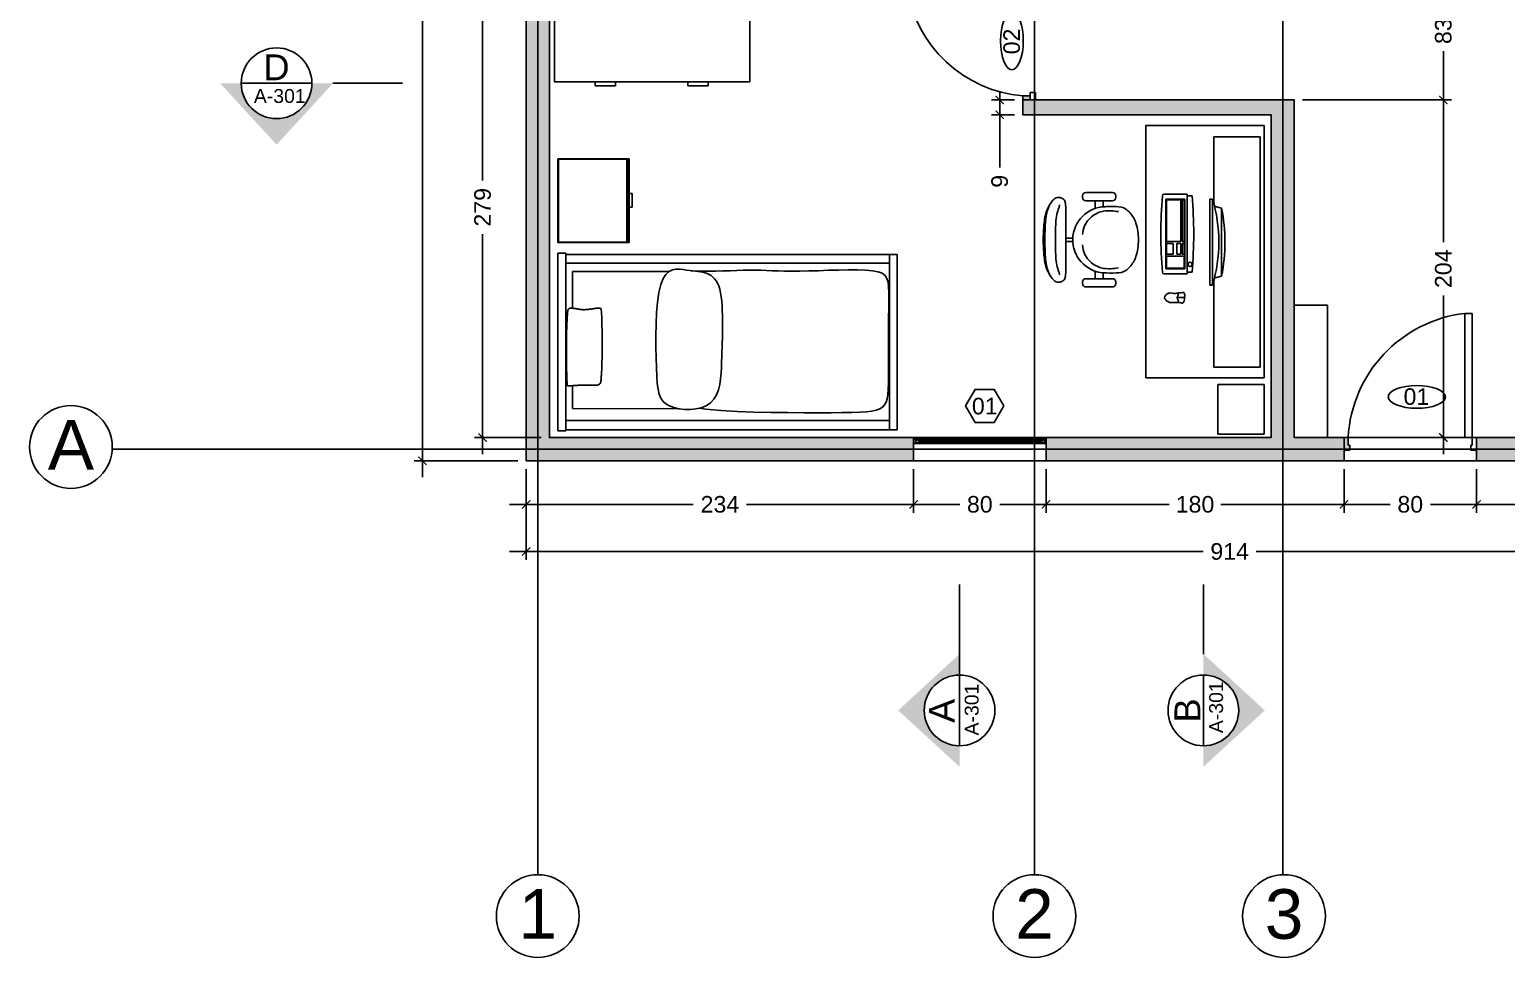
# Model space of a CAD drawing. Header units: millimetres. Extents: x 5639 to 14492, y 750 to 6820.
# Drawn here: x 6557 to 7449, y 5290 to 5850 of the extents above; entities that cross this region are included whole.
import ezdxf
from ezdxf.enums import TextEntityAlignment as Align

# ---------------------------------------------------------------- set-up
doc = ezdxf.new("R2010")
doc.units = ezdxf.units.MM
doc.layers.get('DEFPOINTS').update_dxf_attribs({"color": 210})
for name, color, linetype in [('A-ANNO-SYMB', 3, 'Continuous'), ('A-ANNO-TEXT', 3, 'Continuous'), ('A-DOOR-FULL', 4, 'Continuous'), ('A-FURN', 8, 'Continuous'), ('A-GLAZ-FULL', 4, 'Continuous'), ('A-WALL-FULL', 7, 'Continuous'), ('CAMPITURA', 255, 'Continuous'), ('G-ANNO-DIM', 251, 'Continuous'), ('G-HEDGE', 76, 'Continuous')]:
    doc.layers.add(name, color=color, linetype=linetype)
doc.styles.add('ARIAL', font='arial.ttf')
doc.styles.get("Standard").update_dxf_attribs({"font": 'arial.ttf'})
doc.dimstyles.new('1_1', dxfattribs={"dimtxt": 10, "dimasz": 5, "dimexe": 5, "dimexo": 5, "dimgap": 5, "dimtad": 0, "dimdec": 0, "dimtxsty": 'Standard', "dimblk": 'ARCHTICK', "dimcen": 2.5, "dimdle": 10, "dimadec": 0, "dimazin": 0, "dimtfac": 1, "dimtdec": 0, "dimtmove": 0, "dimatfit": 3, "dimldrblk": 'ARCHTICK', "dimfxl": 1, "dimarcsym": 0})

# ---------------------------------------------------------------- blocks, each defined once
blk = doc.blocks.new('_ArchTick')
at = {"color": 0, "linetype": 'ByBlock', "const_width": 0.15}
blk.add_lwpolyline([(-0.5, -0.5), (0.5, 0.5)], dxfattribs=at)
blk = doc.blocks.new('*D109')
at = {"layer": 'DEFPOINTS', "color": 0, "transparency": 16777216}
for p in [(6856.69, 6485.54), (6794.07, 5589.96), (6856.69, 5589.96)]:
    blk.add_point(p, dxfattribs=at)
at = {"layer": 'G-ANNO-DIM', "color": 0, "lineweight": -2, "transparency": 16777216}
for p, q in [((6794.07, 6495.54), (6794.07, 6053.8)), ((6851.69, 6485.54), (6789.07, 6485.54)), ((6794.07, 5579.96), (6794.07, 6021.7)), ((6851.69, 5589.96), (6789.07, 5589.96))]:
    blk.add_line(p, q, dxfattribs=at)
at = {"layer": 'G-ANNO-DIM', "color": 0, "lineweight": -2, "transparency": 16777216, "xscale": 5, "yscale": 5, "zscale": 5}
for p, rotation in [((6794.07, 6485.54), 90), ((6794.07, 5589.96), 270)]:
    blk.add_blockref('_ArchTick', p, dxfattribs=dict(at, rotation=rotation))
at = {"layer": 'G-ANNO-DIM', "color": 0, "transparency": 16777216, "insert": (6794.07, 6037.75), "char_height": 10, "attachment_point": 5, "rotation": 90}
blk.add_mtext('896', dxfattribs=at)
blk = doc.blocks.new('*D81')
at = {"layer": 'DEFPOINTS', "color": 0, "transparency": 16777216}
for p in [(7320.65, 5807.88), (7410.69, 5807.88), (7320.65, 5603.96)]:
    blk.add_point(p, dxfattribs=at)
at = {"layer": 'G-ANNO-DIM', "color": 0, "lineweight": -2, "transparency": 16777216}
for p, q in [((7410.69, 5817.88), (7410.69, 5722.03)), ((7325.65, 5807.88), (7415.69, 5807.88)), ((7410.69, 5593.96), (7410.69, 5689.81)), ((7325.65, 5603.96), (7415.69, 5603.96))]:
    blk.add_line(p, q, dxfattribs=at)
at = {"layer": 'G-ANNO-DIM', "color": 0, "lineweight": -2, "transparency": 16777216, "xscale": 5, "yscale": 5, "zscale": 5}
for p, rotation in [((7410.69, 5807.88), 90), ((7410.69, 5603.96), 270)]:
    blk.add_blockref('_ArchTick', p, dxfattribs=dict(at, rotation=rotation))
at = {"layer": 'G-ANNO-DIM', "color": 0, "transparency": 16777216, "insert": (7410.69, 5705.92), "char_height": 10, "attachment_point": 5, "rotation": 90}
blk.add_mtext('204', dxfattribs=at)
blk = doc.blocks.new('*D83')
at = {"layer": 'DEFPOINTS', "color": 0, "transparency": 16777216}
for p in [(6830.36, 5882.88), (6870.69, 5882.88), (6870.69, 5603.96)]:
    blk.add_point(p, dxfattribs=at)
at = {"layer": 'G-ANNO-DIM', "color": 0, "lineweight": -2, "transparency": 16777216}
for p, q in [((6830.36, 5892.88), (6830.36, 5759.19)), ((6865.69, 5882.88), (6825.36, 5882.88)), ((6830.36, 5593.96), (6830.36, 5726.91)), ((6865.69, 5603.96), (6825.36, 5603.96))]:
    blk.add_line(p, q, dxfattribs=at)
at = {"layer": 'G-ANNO-DIM', "color": 0, "lineweight": -2, "transparency": 16777216, "xscale": 5, "yscale": 5, "zscale": 5}
for p, rotation in [((6830.36, 5882.88), 90), ((6830.36, 5603.96), 270)]:
    blk.add_blockref('_ArchTick', p, dxfattribs=dict(at, rotation=rotation))
at = {"layer": 'G-ANNO-DIM', "color": 0, "transparency": 16777216, "insert": (6830.36, 5743.05), "char_height": 10, "attachment_point": 5, "rotation": 90}
blk.add_mtext('279', dxfattribs=at)
blk = doc.blocks.new('*D160')
at = {"layer": 'DEFPOINTS', "color": 0, "transparency": 16777216}
for p in [(6856.69, 5589.96), (7090.69, 5589.96), (7090.69, 5563.59)]:
    blk.add_point(p, dxfattribs=at)
at = {"layer": 'G-ANNO-DIM', "color": 0, "lineweight": -2, "transparency": 16777216}
for p, q in [((6856.69, 5584.96), (6856.69, 5558.59)), ((7090.69, 5584.96), (7090.69, 5558.59)), ((6846.69, 5563.59), (6957.57, 5563.59)), ((7100.69, 5563.59), (6989.8, 5563.59))]:
    blk.add_line(p, q, dxfattribs=at)
at = {"layer": 'G-ANNO-DIM', "color": 0, "lineweight": -2, "transparency": 16777216, "xscale": 5, "yscale": 5, "zscale": 5, "rotation": 180}
blk.add_blockref('_ArchTick', (6856.69, 5563.59), dxfattribs=at)
at = {"layer": 'G-ANNO-DIM', "color": 0, "lineweight": -2, "transparency": 16777216, "xscale": 5, "yscale": 5, "zscale": 5}
blk.add_blockref('_ArchTick', (7090.69, 5563.59), dxfattribs=at)
at = {"layer": 'G-ANNO-DIM', "color": 0, "transparency": 16777216, "insert": (6973.69, 5563.59), "char_height": 10, "attachment_point": 5}
blk.add_mtext('234', dxfattribs=at)
blk = doc.blocks.new('*D161')
at = {"layer": 'DEFPOINTS', "color": 0, "transparency": 16777216}
for p in [(7090.69, 5589.96), (7170.69, 5589.96), (7170.69, 5563.59)]:
    blk.add_point(p, dxfattribs=at)
at = {"layer": 'G-ANNO-DIM', "color": 0, "lineweight": -2, "transparency": 16777216}
for p, q in [((7090.69, 5584.96), (7090.69, 5558.59)), ((7170.69, 5584.96), (7170.69, 5558.59)), ((7080.69, 5563.59), (7118.53, 5563.59)), ((7180.69, 5563.59), (7142.84, 5563.59))]:
    blk.add_line(p, q, dxfattribs=at)
at = {"layer": 'G-ANNO-DIM', "color": 0, "lineweight": -2, "transparency": 16777216, "xscale": 5, "yscale": 5, "zscale": 5, "rotation": 180}
blk.add_blockref('_ArchTick', (7090.69, 5563.59), dxfattribs=at)
at = {"layer": 'G-ANNO-DIM', "color": 0, "lineweight": -2, "transparency": 16777216, "xscale": 5, "yscale": 5, "zscale": 5}
blk.add_blockref('_ArchTick', (7170.69, 5563.59), dxfattribs=at)
at = {"layer": 'G-ANNO-DIM', "color": 0, "transparency": 16777216, "insert": (7130.69, 5563.59), "char_height": 10, "attachment_point": 5}
blk.add_mtext('80', dxfattribs=at)
blk = doc.blocks.new('*D162')
at = {"layer": 'DEFPOINTS', "color": 0, "transparency": 16777216}
for p in [(7430.69, 5589.96), (7594.69, 5589.96), (7430.69, 5563.59)]:
    blk.add_point(p, dxfattribs=at)
at = {"layer": 'G-ANNO-DIM', "color": 0, "lineweight": -2, "transparency": 16777216}
for p, q in [((7430.69, 5584.96), (7430.69, 5558.59)), ((7594.69, 5584.96), (7594.69, 5558.59)), ((7420.69, 5563.59), (7497.13, 5563.59)), ((7604.69, 5563.59), (7528.24, 5563.59))]:
    blk.add_line(p, q, dxfattribs=at)
at = {"layer": 'G-ANNO-DIM', "color": 0, "lineweight": -2, "transparency": 16777216, "xscale": 5, "yscale": 5, "zscale": 5, "rotation": 180}
blk.add_blockref('_ArchTick', (7430.69, 5563.59), dxfattribs=at)
at = {"layer": 'G-ANNO-DIM', "color": 0, "lineweight": -2, "transparency": 16777216, "xscale": 5, "yscale": 5, "zscale": 5}
blk.add_blockref('_ArchTick', (7594.69, 5563.59), dxfattribs=at)
at = {"layer": 'G-ANNO-DIM', "color": 0, "transparency": 16777216, "insert": (7512.69, 5563.59), "char_height": 10, "attachment_point": 5}
blk.add_mtext('164', dxfattribs=at)
blk = doc.blocks.new('*D95')
at = {"layer": 'DEFPOINTS', "color": 0, "transparency": 16777216}
for p in [(7350.69, 5589.96), (7430.69, 5589.96), (7350.69, 5563.59)]:
    blk.add_point(p, dxfattribs=at)
at = {"layer": 'G-ANNO-DIM', "color": 0, "lineweight": -2, "transparency": 16777216}
for p, q in [((7350.69, 5584.96), (7350.69, 5558.59)), ((7430.69, 5584.96), (7430.69, 5558.59)), ((7340.69, 5563.59), (7378.53, 5563.59)), ((7440.69, 5563.59), (7402.84, 5563.59))]:
    blk.add_line(p, q, dxfattribs=at)
at = {"layer": 'G-ANNO-DIM', "color": 0, "lineweight": -2, "transparency": 16777216, "xscale": 5, "yscale": 5, "zscale": 5, "rotation": 180}
blk.add_blockref('_ArchTick', (7350.69, 5563.59), dxfattribs=at)
at = {"layer": 'G-ANNO-DIM', "color": 0, "lineweight": -2, "transparency": 16777216, "xscale": 5, "yscale": 5, "zscale": 5}
blk.add_blockref('_ArchTick', (7430.69, 5563.59), dxfattribs=at)
at = {"layer": 'G-ANNO-DIM', "color": 0, "transparency": 16777216, "insert": (7390.69, 5563.59), "char_height": 10, "attachment_point": 5}
blk.add_mtext('80', dxfattribs=at)
blk = doc.blocks.new('*D96')
at = {"layer": 'DEFPOINTS', "color": 0, "transparency": 16777216}
for p in [(6856.69, 5589.96), (7770.69, 5589.96), (7770.69, 5535.13)]:
    blk.add_point(p, dxfattribs=at)
at = {"layer": 'G-ANNO-DIM', "color": 0, "lineweight": -2, "transparency": 16777216}
for p, q in [((6856.69, 5584.96), (6856.69, 5530.13)), ((7770.69, 5584.96), (7770.69, 5530.13)), ((6846.69, 5535.13), (7265.57, 5535.13)), ((7780.69, 5535.13), (7297.63, 5535.13))]:
    blk.add_line(p, q, dxfattribs=at)
at = {"layer": 'G-ANNO-DIM', "color": 0, "lineweight": -2, "transparency": 16777216, "xscale": 5, "yscale": 5, "zscale": 5, "rotation": 180}
blk.add_blockref('_ArchTick', (6856.69, 5535.13), dxfattribs=at)
at = {"layer": 'G-ANNO-DIM', "color": 0, "lineweight": -2, "transparency": 16777216, "xscale": 5, "yscale": 5, "zscale": 5}
blk.add_blockref('_ArchTick', (7770.69, 5535.13), dxfattribs=at)
at = {"layer": 'G-ANNO-DIM', "color": 0, "transparency": 16777216, "insert": (7281.6, 5535.13), "char_height": 10, "attachment_point": 5}
blk.add_mtext('914', dxfattribs=at)
blk = doc.blocks.new('*D98')
at = {"layer": 'DEFPOINTS', "color": 0, "transparency": 16777216}
for p in [(7170.69, 5589.96), (7350.69, 5589.96), (7350.69, 5563.59)]:
    blk.add_point(p, dxfattribs=at)
at = {"layer": 'G-ANNO-DIM', "color": 0, "lineweight": -2, "transparency": 16777216}
for p, q in [((7170.69, 5584.96), (7170.69, 5558.59)), ((7350.69, 5584.96), (7350.69, 5558.59)), ((7160.69, 5563.59), (7245.13, 5563.59)), ((7360.69, 5563.59), (7276.25, 5563.59))]:
    blk.add_line(p, q, dxfattribs=at)
at = {"layer": 'G-ANNO-DIM', "color": 0, "lineweight": -2, "transparency": 16777216, "xscale": 5, "yscale": 5, "zscale": 5, "rotation": 180}
blk.add_blockref('_ArchTick', (7170.69, 5563.59), dxfattribs=at)
at = {"layer": 'G-ANNO-DIM', "color": 0, "lineweight": -2, "transparency": 16777216, "xscale": 5, "yscale": 5, "zscale": 5}
blk.add_blockref('_ArchTick', (7350.69, 5563.59), dxfattribs=at)
at = {"layer": 'G-ANNO-DIM', "color": 0, "transparency": 16777216, "insert": (7260.69, 5563.59), "char_height": 10, "attachment_point": 5}
blk.add_mtext('180', dxfattribs=at)
blk = doc.blocks.new('*D99')
at = {"layer": 'DEFPOINTS', "color": 0, "transparency": 16777216}
for p in [(7156.69, 5807.88), (7142.69, 5798.96), (7156.69, 5798.96)]:
    blk.add_point(p, dxfattribs=at)
at = {"layer": 'G-ANNO-DIM', "color": 0, "lineweight": -2, "transparency": 16777216}
for p, q in [((7151.69, 5807.88), (7137.69, 5807.88)), ((7142.69, 5807.88), (7142.69, 5812.88)), ((7142.69, 5807.88), (7142.69, 5798.96)), ((7151.69, 5798.96), (7137.69, 5798.96)), ((7142.69, 5798.96), (7142.69, 5767.04))]:
    blk.add_line(p, q, dxfattribs=at)
at = {"layer": 'G-ANNO-DIM', "color": 0, "lineweight": -2, "transparency": 16777216, "xscale": 5, "yscale": 5, "zscale": 5}
for p, rotation in [((7142.69, 5807.88), 270), ((7142.69, 5798.96), 90)]:
    blk.add_blockref('_ArchTick', p, dxfattribs=dict(at, rotation=rotation))
at = {"layer": 'G-ANNO-DIM', "color": 0, "transparency": 16777216, "insert": (7142.69, 5758.75), "char_height": 10, "attachment_point": 5, "rotation": 90}
blk.add_mtext('9', dxfattribs=at)
blk = doc.blocks.new('comodino')
at = {"layer": 'A-FURN'}
for p, q in [((0, 0), (0, 503.9)), ((430.1, 503.9), (0, 503.9)), ((3.5, 1.7), (3.5, 502.2)), ((3.5, 502.2), (416.9, 502.2)), ((416.9, 502.2), (416.9, 1.7)), ((420.2, 3.3), (420.2, 502.2)), ((420.2, 502.2), (430.1, 502.2)), ((430.1, 503.9), (430.1, 0)), ((430.1, 502.2), (430.1, 3.3)), ((430.1, 213.1), (430.1, 295.7)), ((430.1, 295.7), (448.4, 295.7)), ((448.4, 295.7), (448.4, 213.1)), ((448.4, 213.1), (430.1, 213.1)), ((430.1, 0), (0, 0)), ((416.9, 1.7), (3.5, 1.7)), ((430.1, 3.3), (420.2, 3.3))]:
    blk.add_line(p, q, dxfattribs=at)
blk = doc.blocks.new('letto singolo')
at = {"layer": 'A-FURN'}
for p, q in [((0, 0), (0, 1072.2)), ((0, 1072.2), (47, 1072.2)), ((47, 1072.2), (47, 0)), ((47, 1011.7), (47, 1064)), ((47, 1064), (2003.1, 1064)), ((2003.1, 1011.7), (47, 1011.7)), ((2003.1, 1064), (2003.1, 1011.7)), ((2003.1, 5.6), (2003.1, 1064)), ((2003.1, 1064), (2050.2, 1064)), ((2050.2, 1064), (2050.2, 5.6)), ((672.1, 962.6), (88.9, 962.6)), ((88.9, 740.5), (88.9, 962.6)), ((635.3, 919.2), (621.1, 882.8)), ((652.2, 945.2), (635.3, 919.2)), ((671.3, 962.2), (652.2, 945.2)), ((691.8, 972.1), (671.3, 962.2)), ((713.3, 976.2), (691.8, 972.1)), ((735.1, 976.3), (713.3, 976.2)), ((756.7, 974), (735.1, 976.3)), ((777.4, 970.8), (756.7, 974)), ((796.7, 968.1), (777.4, 970.8)), ((814.8, 965.9), (796.7, 968.1)), ((856, 964.7), (805.7, 967)), ((831.6, 964), (814.8, 965.9)), ((847.3, 962.1), (831.6, 964)), ((862.1, 959.9), (847.3, 962.1)), ((904.6, 964), (856, 964.7)), ((876, 957.3), (862.1, 959.9)), ((889.2, 954), (876, 957.3)), ((901.8, 949.7), (889.2, 954)), ((913.9, 944.3), (901.8, 949.7)), ((951.5, 964.4), (904.6, 964)), ((925.5, 937.4), (913.9, 944.3)), ((936.3, 928.9), (925.5, 937.4)), ((946.5, 918.6), (936.3, 928.9)), ((955.8, 906.4), (946.5, 918.6)), ((996.6, 965.6), (951.5, 964.4)), ((964.2, 891.9), (955.8, 906.4)), ((1039.7, 967.3), (996.6, 965.6)), ((1080.9, 969), (1039.7, 967.3)), ((1120, 970.5), (1080.9, 969)), ((1157, 971.2), (1120, 970.5)), ((1191.9, 971.1), (1157, 971.2)), ((1225.7, 970.2), (1191.9, 971.1)), ((1259.3, 968.8), (1225.7, 970.2)), ((1293.8, 967.3), (1259.3, 968.8)), ((1330.3, 965.7), (1293.8, 967.3)), ((1369.7, 964.5), (1330.3, 965.7)), ((1413.2, 963.9), (1369.7, 964.5)), ((1461.7, 964.1), (1413.2, 963.9)), ((1515.8, 965.4), (1461.7, 964.1)), ((1574.1, 967.3), (1515.8, 965.4)), ((1634.6, 969.4), (1574.1, 967.3)), ((1695.2, 971.3), (1634.6, 969.4)), ((1754.2, 972.5), (1695.2, 971.3)), ((1809.4, 972.5), (1754.2, 972.5)), ((1859, 970.9), (1809.4, 972.5)), ((1901, 967.3), (1859, 970.9)), ((1934, 961.2), (1901, 967.3)), ((1958.6, 951.8), (1934, 961.2)), ((1976.1, 938.6), (1958.6, 951.8)), ((1987.6, 920.9), (1976.1, 938.6)), ((1994.4, 898), (1987.6, 920.9)), ((1997.6, 869.2), (1994.4, 898)), ((610.1, 835), (602, 777.7)), ((621.1, 882.8), (610.1, 835)), ((971.5, 875), (964.2, 891.9)), ((977.7, 855.6), (971.5, 875)), ((982.8, 833.5), (977.7, 855.6)), ((986.7, 809.1), (982.8, 833.5)), ((989.7, 782.8), (986.7, 809.1)), ((1998.6, 833.8), (1997.6, 869.2)), ((1998.4, 791.3), (1998.6, 833.8)), ((58, 711.9), (58.6, 718)), ((58.6, 718), (59.4, 723.5)), ((59.4, 723.5), (60.5, 728.3)), ((60.5, 728.3), (61.9, 732.3)), ((61.9, 732.3), (63.8, 735.5)), ((63.8, 735.5), (66, 737.8)), ((66, 737.8), (68.5, 739.5)), ((68.5, 739.5), (71.3, 740.6)), ((71.3, 740.6), (74.4, 741.2)), ((74.4, 741.2), (77.6, 741.3)), ((77.6, 741.3), (81.1, 741.3)), ((81.1, 741.3), (84.7, 741)), ((84.7, 741), (88.3, 740.6)), ((88.3, 740.6), (92.1, 740.2)), ((92.1, 740.2), (95.9, 739.6)), ((95.9, 739.6), (99.7, 739.1)), ((99.7, 739.1), (103.5, 738.5)), ((103.5, 738.5), (107.3, 737.9)), ((107.3, 737.9), (111, 737.2)), ((111, 737.2), (114.6, 736.6)), ((114.6, 736.6), (118.2, 735.9)), ((118.2, 735.9), (121.7, 735.3)), ((121.7, 735.3), (125.2, 734.7)), ((125.2, 734.7), (128.6, 734.1)), ((128.6, 734.1), (132.2, 733.5)), ((132.2, 733.5), (135.8, 733.1)), ((135.8, 733.1), (139.6, 732.6)), ((139.6, 732.6), (143.5, 732.3)), ((143.5, 732.3), (147.7, 732)), ((147.7, 732), (152, 731.8)), ((152, 731.8), (156.6, 731.7)), ((156.6, 731.7), (161.4, 731.8)), ((161.4, 731.8), (166.5, 731.9)), ((166.5, 731.9), (171.8, 732.2)), ((171.8, 732.2), (177.3, 732.6)), ((177.3, 732.6), (183, 733.2)), ((183, 733.2), (189, 733.9)), ((189, 733.9), (195.2, 734.7)), ((195.2, 734.7), (201.4, 735.7)), ((201.4, 735.7), (207.6, 736.7)), ((207.6, 736.7), (213.8, 737.6)), ((213.8, 737.6), (219.7, 738.6)), ((219.7, 738.6), (225.4, 739.4)), ((225.4, 739.4), (230.8, 740.1)), ((230.8, 740.1), (235.7, 740.7)), ((235.7, 740.7), (240.2, 741.1)), ((240.2, 741.1), (244.3, 741.3)), ((244.3, 741.3), (247.9, 741.3)), ((247.9, 741.3), (251.1, 741.1)), ((251.1, 741.1), (253.8, 740.7)), ((253.8, 740.7), (256.1, 740.1)), ((256.1, 740.1), (258, 739.3)), ((258, 739.3), (259.4, 738.2)), ((259.4, 738.2), (260.5, 736.8)), ((260.5, 736.8), (261.2, 735.1)), ((261.2, 735.1), (261.7, 733.2)), ((261.7, 733.2), (262, 730.9)), ((262, 730.9), (262.2, 728.3)), ((262.2, 728.3), (262.4, 725.3)), ((262.4, 725.3), (262.6, 721.9)), ((262.6, 721.9), (262.9, 718)), ((262.9, 718), (263.2, 713.6)), ((602, 777.7), (596.5, 713.5)), ((991.8, 755.2), (989.7, 782.8)), ((993.3, 726.7), (991.8, 755.2)), ((994.1, 697.8), (993.3, 726.7)), ((1997.9, 685.3), (1998.1, 741.3)), ((1998.1, 741.3), (1998.4, 791.3)), ((53.5, 623.9), (53.9, 633.9)), ((53.9, 633.9), (54.4, 643.2)), ((54.4, 643.2), (54.9, 652)), ((54.9, 652), (55.4, 660.4)), ((55.4, 660.4), (55.9, 668.4)), ((55.9, 668.4), (56.3, 676.1)), ((56.3, 676.1), (56.7, 683.7)), ((56.7, 683.7), (57, 691.1)), ((57, 691.1), (57.3, 698.4)), ((57.3, 698.4), (57.6, 705.4)), ((57.6, 705.4), (58, 711.9)), ((263.2, 713.6), (263.7, 708.3)), ((263.7, 708.3), (264.1, 702)), ((264.1, 702), (264.6, 694.4)), ((264.6, 694.4), (265, 685.3)), ((265, 685.3), (265.5, 674.5)), ((265.5, 674.5), (265.8, 661.8)), ((265.8, 661.8), (266.1, 647.1)), ((266.1, 647.1), (266.3, 630.6)), ((266.3, 630.6), (266.5, 612.8)), ((593.2, 645.1), (591.8, 575)), ((596.5, 713.5), (593.2, 645.1)), ((994.5, 669), (994.1, 697.8)), ((994.4, 613.3), (994.5, 640.7)), ((994.5, 640.7), (994.5, 669)), ((1997.6, 563.2), (1997.8, 625.3)), ((1997.8, 625.3), (1997.9, 685.3)), ((52.2, 547.5), (52.3, 562.4)), ((52.2, 531.6), (52.2, 547.5)), ((52.3, 562.4), (52.4, 576.4)), ((52.4, 576.4), (52.6, 589.6)), ((52.6, 589.6), (52.8, 601.8)), ((52.8, 601.8), (53.1, 613.3)), ((53.1, 613.3), (53.5, 623.9)), ((266.5, 612.8), (266.6, 594)), ((266.6, 594), (266.6, 574.6)), ((266.6, 574.6), (266.7, 554.9)), ((266.7, 554.9), (266.7, 535.4)), ((266.7, 535.4), (266.7, 516.4)), ((591.8, 575), (591.8, 505.9)), ((992.8, 533.2), (993.5, 560)), ((993.5, 560), (994, 586.5)), ((994, 586.5), (994.4, 613.3)), ((1997.5, 500.9), (1997.6, 563.2)), ((52.2, 514.8), (52.2, 531.6)), ((52.2, 497.1), (52.2, 514.8)), ((52.2, 478.3), (52.2, 497.1)), ((52.2, 458.9), (52.2, 478.3)), ((52.2, 439.3), (52.2, 458.9)), ((266.6, 449.2), (266.5, 434.7)), ((266.7, 481), (266.6, 464.6)), ((266.6, 464.6), (266.6, 449.2)), ((266.7, 516.4), (266.7, 498.2)), ((266.7, 498.2), (266.7, 481)), ((591.8, 505.9), (592.9, 440.4)), ((989.1, 416.7), (990.1, 448.1)), ((990.1, 448.1), (991.1, 477.7)), ((991.1, 477.7), (992, 506)), ((992, 506), (992.8, 533.2)), ((1997.3, 440.4), (1997.5, 500.9)), ((52.3, 419.7), (52.2, 439.3)), ((52.4, 400.5), (52.3, 419.7)), ((52.6, 382.2), (52.4, 400.5)), ((52.8, 365), (52.6, 382.2)), ((53.1, 349.4), (52.8, 365)), ((264.1, 359.2), (263.6, 351.3)), ((264.6, 367.6), (264.1, 359.2)), ((265, 376.7), (264.6, 367.6)), ((265.5, 386.4), (265, 376.7)), ((265.8, 397.1), (265.5, 386.4)), ((266.1, 408.7), (265.8, 397.1)), ((266.3, 421.2), (266.1, 408.7)), ((266.5, 434.7), (266.3, 421.2)), ((592.9, 440.4), (594.7, 381)), ((594.7, 381), (597, 329.9)), ((986.1, 348.9), (988, 383.4)), ((988, 383.4), (989.1, 416.7)), ((1996.9, 332.2), (1997.2, 383.5)), ((1997.2, 383.5), (1997.3, 440.4)), ((53.5, 335.5), (53.1, 349.4)), ((53.9, 323.4), (53.5, 335.5)), ((54.4, 313), (53.9, 323.4)), ((54.9, 304.1), (54.4, 313)), ((55.4, 296.6), (54.9, 304.1)), ((55.9, 290.4), (55.4, 296.6)), ((56.3, 285.3), (55.9, 290.4)), ((56.7, 281.2), (56.3, 285.3)), ((57, 278), (56.7, 281.2)), ((57.3, 275.6), (57, 278)), ((57.6, 273.9), (57.3, 275.6)), ((58, 272.8), (57.6, 273.9)), ((58.6, 272.1), (58, 272.8)), ((59.4, 271.7), (58.6, 272.1)), ((60.5, 271.6), (59.4, 271.7)), ((61.9, 271.6), (60.5, 271.6)), ((63.8, 271.6), (61.9, 271.6)), ((66, 271.6), (63.8, 271.6)), ((68.6, 271.6), (66, 271.6)), ((71.7, 271.7), (68.6, 271.6)), ((75.1, 271.8), (71.7, 271.7)), ((78.8, 272), (75.1, 271.8)), ((83, 272.2), (78.8, 272)), ((87.5, 272.5), (83, 272.2)), ((92.4, 272.8), (87.5, 272.5)), ((88.9, 135.7), (88.9, 272.6)), ((97.7, 273.3), (92.4, 272.8)), ((103.3, 273.7), (97.7, 273.3)), ((109.2, 274.2), (103.3, 273.7)), ((115.5, 274.7), (109.2, 274.2)), ((122.2, 275.2), (115.5, 274.7)), ((129.2, 275.6), (122.2, 275.2)), ((136.5, 275.9), (129.2, 275.6)), ((144.2, 276.2), (136.5, 275.9)), ((152.1, 276.4), (144.2, 276.2)), ((160.3, 276.6), (152.1, 276.4)), ((168.6, 276.6), (160.3, 276.6)), ((176.9, 276.6), (168.6, 276.6)), ((185.3, 276.4), (176.9, 276.6)), ((193.5, 276.2), (185.3, 276.4)), ((201.7, 275.9), (193.5, 276.2)), ((209.6, 275.6), (201.7, 275.9)), ((217.2, 275.3), (209.6, 275.6)), ((224.4, 275.2), (217.2, 275.3)), ((231.2, 275.4), (224.4, 275.2)), ((237.4, 276.1), (231.2, 275.4)), ((243, 277.3), (237.4, 276.1)), ((247.8, 279.3), (243, 277.3)), ((251.9, 282.1), (247.8, 279.3)), ((255, 285.8), (251.9, 282.1)), ((257.4, 290.4), (255, 285.8)), ((259.2, 295.7), (257.4, 290.4)), ((260.4, 301.7), (259.2, 295.7)), ((261.2, 308.1), (260.4, 301.7)), ((261.7, 314.9), (261.2, 308.1)), ((262, 322), (261.7, 314.9)), ((262.3, 329.2), (262, 322)), ((262.7, 336.4), (262.3, 329.2)), ((263.1, 343.7), (262.7, 336.4)), ((263.6, 351.3), (263.1, 343.7)), ((597, 329.9), (600.3, 286.7)), ((600.3, 286.7), (605.1, 250.7)), ((969.3, 247.4), (977.5, 280)), ((977.5, 280), (982.8, 314.1)), ((982.8, 314.1), (986.1, 348.9)), ((1995.4, 250.6), (1996.5, 288)), ((1996.5, 288), (1996.9, 332.2)), ((605.1, 250.7), (612.2, 221.1)), ((612.2, 221.1), (622, 197)), ((622, 197), (635.2, 177.7)), ((921.5, 168.7), (942, 190.8)), ((942, 190.8), (957.8, 217.4)), ((957.8, 217.4), (969.3, 247.4)), ((1982.7, 173), (1989, 193.8)), ((1989, 193.8), (1993.1, 219.4)), ((1993.1, 219.4), (1995.4, 250.6)), ((88.9, 135.7), (733.6, 133)), ((635.2, 177.7), (652.4, 162.3)), ((652.4, 162.3), (674.2, 150)), ((674.2, 150), (700.9, 140.3)), ((700.9, 140.3), (731.5, 133.2)), ((731.5, 133.2), (764.7, 129.3)), ((764.7, 129.3), (799, 128.7)), ((799, 128.7), (833.2, 132)), ((833.2, 132), (865.9, 139.5)), ((852.5, 136.5), (894.6, 130.9)), ((865.9, 139.5), (895.8, 151.6)), ((894.6, 130.9), (984.7, 123)), ((895.8, 151.6), (921.5, 168.7)), ((984.7, 123), (1082.3, 117.4)), ((1082.3, 117.4), (1184.4, 113.6)), ((1184.4, 113.6), (1287.8, 111.3)), ((1287.8, 111.3), (1389.3, 110.1)), ((1389.3, 110.1), (1485.7, 109.7)), ((1485.7, 109.7), (1573.8, 109.6)), ((1573.8, 109.6), (1651.1, 109.7)), ((1651.1, 109.7), (1717.9, 110)), ((1717.9, 110), (1774.9, 110.9)), ((1774.9, 110.9), (1823, 112.6)), ((1823, 112.6), (1863.1, 115.4)), ((1863.1, 115.4), (1896.1, 119.6)), ((1896.1, 119.6), (1922.8, 125.5)), ((1922.8, 125.5), (1944.1, 133.4)), ((1944.1, 133.4), (1960.7, 143.5)), ((1960.7, 143.5), (1973.4, 156.5)), ((1973.4, 156.5), (1982.7, 173)), ((47, 0), (0, 0)), ((47, 5.6), (47, 62.6)), ((47, 62.6), (2003.1, 62.6)), ((2003.1, 5.6), (47, 5.6)), ((2003.1, 62.6), (2003.1, 5.6)), ((2050.2, 5.6), (2003.1, 5.6))]:
    blk.add_line(p, q, dxfattribs=at)
blk = doc.blocks.new('scrivania')
at = {"layer": 'A-FURN'}
for p, q in [((0, 0), (0, 1524.4)), ((715.7, 1524.4), (0, 1524.4)), ((715.7, 0), (715.7, 1524.4)), ((691, 1455.3), (411.4, 1455.3)), ((411.4, 1057.3), (411.4, 1455.3)), ((691, 64.4), (691, 1455.3)), ((250.3, 1110.4), (110.5, 1110.4)), ((120.5, 1080.4), (236.3, 1080.4)), ((120.5, 658.4), (120.5, 1080.4)), ((124.4, 1074.7), (211.5, 1074.7)), ((124.4, 823.1), (124.4, 1074.7)), ((211.5, 1074.7), (211.5, 823.1)), ((218.8, 1074.7), (231.5, 1074.7)), ((218.8, 823.1), (218.8, 1074.7)), ((231.5, 1074.7), (231.5, 823.1)), ((236.3, 1080.4), (236.3, 658.4)), ((250.3, 628.4), (250.3, 1110.4)), ((280.3, 1100.4), (250.3, 1100.4)), ((402.9, 1080.6), (386.8, 1080.6)), ((386.8, 1080.6), (386.8, 560.4)), ((402.9, 560.4), (402.9, 1080.6)), ((418.2, 1035.8), (457.3, 1025.4)), ((457.3, 1025.4), (457.3, 615.6)), ((211.5, 823.1), (124.4, 823.1)), ((164.4, 812.3), (124.4, 812.3)), ((124.4, 812.3), (124.4, 747.3)), ((164.4, 747.3), (164.4, 812.3)), ((211.5, 812.3), (188, 812.3)), ((188, 812.3), (188, 747.3)), ((211.5, 747.3), (211.5, 812.3)), ((231.5, 823.1), (218.8, 823.1)), ((218.8, 812.3), (231.5, 812.3)), ((218.8, 747.3), (218.8, 812.3)), ((231.5, 812.3), (231.5, 747.3)), ((124.4, 747.3), (164.4, 747.3)), ((124.4, 734.8), (231.5, 734.8)), ((124.4, 662.9), (124.4, 734.8)), ((188, 747.3), (211.5, 747.3)), ((231.5, 747.3), (218.8, 747.3)), ((231.5, 734.8), (231.5, 662.9)), ((110.5, 628.4), (250.3, 628.4)), ((236.3, 658.4), (120.5, 658.4)), ((231.5, 662.9), (124.4, 662.9)), ((280.3, 638.4), (250.3, 638.4)), ((386.8, 560.4), (402.9, 560.4)), ((411.4, 64.4), (411.4, 583.7)), ((418.2, 605.2), (457.3, 615.6)), ((234.4, 485.3), (189.6, 485.3)), ((0, 0), (715.7, 0)), ((691, 64.4), (411.4, 64.4))]:
    blk.add_line(p, q, dxfattribs=at)
blk.add_circle((267, 686.2), 12.2, dxfattribs=at)
for centre, radius, start, end in [((2817.8, 869.4), 2727.1, 175.14083, 184.85917), ((110.5, 1100.4), 10, 90, 180), ((-2724.5, 869.4), 3013.6, 355.60385, 4.39615), ((-476.5, 820.5), 917.1, 343.526, 16.474), ((-571.6, 820.5), 1049.2, 348.7382, 11.2618), ((110.5, 638.4), 10, 180, 270)]:
    blk.add_arc(centre, radius, start, end, dxfattribs=at)
at = {"layer": 'A-FURN', "start_tangent": (0.019345, -0.999813), "end_tangent": (0.019345, -0.999813)}
blk.add_spline([(234.4, 483.3), (231.2, 465.1), (227.7, 457.6), (224.6, 452.9), (208, 455.1), (189.8, 455), (165.5, 455), (151, 455.4), (136.8, 458.7), (119.9, 471.3), (113.2, 484.7), (119.9, 499.7), (136.7, 511), (152.4, 513.1), (168.8, 510.4), (192.5, 512.6), (220.5, 515.9), (230.3, 515.8), (234.1, 506.5), (234.4, 483.3)], degree=3, dxfattribs=at)
at = {"layer": 'A-FURN'}
blk.add_open_spline([(195.2, 455.6), (195.2, 459.3), (195.3, 464), (194.6, 470.3), (192.9, 474.7), (191.3, 479.8), (188.6, 486.1), (192, 491.8), (194.3, 497.9), (195.1, 504.8), (195.3, 510.1), (195.4, 513)], degree=3, knots=[0.00138497, 0.00138497, 0.00138497, 0.00138497, 0.01248111, 0.01559474, 0.02029642, 0.02655099, 0.03192591, 0.03964304, 0.04456754, 0.05180677, 0.06040187, 0.06040187, 0.06040187, 0.06040187], dxfattribs=at)
blk = doc.blocks.new('*D200')
at = {"layer": 'DEFPOINTS', "color": 0, "transparency": 16777216}
for p in [(7382.26, 5890.96), (7410.69, 5890.96), (7320.65, 5807.88)]:
    blk.add_point(p, dxfattribs=at)
at = {"layer": 'G-ANNO-DIM', "color": 0, "lineweight": -2, "transparency": 16777216}
for p, q in [((7410.69, 5900.96), (7410.69, 5861.59)), ((7387.26, 5890.96), (7415.69, 5890.96)), ((7410.69, 5797.88), (7410.69, 5837.25)), ((7325.65, 5807.88), (7415.69, 5807.88))]:
    blk.add_line(p, q, dxfattribs=at)
at = {"layer": 'G-ANNO-DIM', "color": 0, "lineweight": -2, "transparency": 16777216, "xscale": 5, "yscale": 5, "zscale": 5}
for p, rotation in [((7410.69, 5890.96), 90), ((7410.69, 5807.88), 270)]:
    blk.add_blockref('_ArchTick', p, dxfattribs=dict(at, rotation=rotation))
at = {"layer": 'G-ANNO-DIM', "color": 0, "transparency": 16777216, "insert": (7410.69, 5849.42), "char_height": 10, "attachment_point": 5, "rotation": 90}
blk.add_mtext('83', dxfattribs=at)

msp = doc.modelspace()

# ---------------------------------------------------------------- hatches: boundary and pattern name
at = {"layer": 'A-ANNO-SYMB'}
h = msp.add_hatch(color=256, dxfattribs=at)
h.dxf.hatch_style = 1
h.paths.add_polyline_path([(6739.96, 5817.91), (6727.24, 5817.91, -1), (6684.56, 5817.91), (6671.84, 5817.91), (6705.9, 5780.84)])
h = msp.add_hatch(color=256, dxfattribs=at)
h.dxf.hatch_style = 1
h.paths.add_polyline_path([(7118.47, 5405.12), (7118.47, 5417.84, -1), (7118.47, 5460.52), (7118.47, 5473.24), (7081.39, 5439.18)])
h = msp.add_hatch(color=256, dxfattribs=at)
h.dxf.hatch_style = 1
h.paths.add_polyline_path([(7265.76, 5473.24), (7265.76, 5460.52, -1), (7265.76, 5417.84), (7265.76, 5405.12), (7302.83, 5439.18)])
at = {"layer": 'CAMPITURA'}
h = msp.add_hatch(color=9, dxfattribs=at)
h.dxf.hatch_style = 1
h.paths.add_polyline_path([(6870.69, 6329.77), (6936.69, 6329.77), (6936.69, 6343.77), (6856.69, 6343.77), (6856.69, 5589.96), (7090.69, 5589.96), (7090.69, 5603.96), (6870.69, 5603.96), (6870.69, 5882.88), (7164.39, 5882.88), (7164.39, 5889.96), (6870.69, 5889.96)])
h.paths.add_polyline_path([(7256.69, 6194.96), (7169.8, 6194.96), (7169.8, 6343.77), (7068.69, 6343.77), (7068.69, 6336.77), (7068.69, 6336.77), (7068.69, 6334.15), (7068.69, 6329.77), (7156.69, 6329.77), (7156.69, 5964.96), (7236.69, 5964.96), (7236.69, 5969.96), (7170.69, 5969.96), (7170.69, 6180.96), (7256.69, 6180.96)])
h.paths.add_polyline_path([(7558.78, 6194.96), (7376.69, 6194.96), (7376.69, 6180.96), (7558.78, 6180.96)])
h.paths.add_polyline_path([(7770.69, 6194.96), (7690.78, 6194.96), (7690.78, 6189.27), (7690.78, 6189.27), (7690.78, 6186.65), (7690.78, 6186.65), (7690.78, 6180.96), (7756.72, 6180.96), (7756.72, 5603.96), (7674.69, 5603.96), (7674.69, 5589.96), (7770.69, 5589.96)])
h.paths.add_polyline_path([(7171.1, 5603.96), (7306.65, 5603.96), (7306.65, 5798.96), (7156.69, 5798.96), (7156.69, 5807.88), (7156.69, 5810.38), (7161.19, 5810.38), (7161.19, 5807.88), (7320.65, 5807.88), (7320.65, 5683.96), (7320.95, 5683.73), (7320.65, 5603.96), (7350.69, 5603.96), (7353.19, 5603.96), (7353.19, 5599.46), (7354.19, 5599.46), (7354.19, 5596.26), (7350.69, 5596.26), (7350.69, 5589.96), (7170.69, 5589.96), (7170.69, 5600.59), (7170.69, 5600.59), (7170.69, 5600.98), (7170.69, 5600.98), (7170.69, 5602.54), (7170.69, 5602.38), (7170.69, 5602.23), (7170.69, 5601.9), (7170.69, 5603.96)])
h.paths.add_polyline_path([(7594.69, 5603.96), (7430.69, 5603.96), (7430.69, 5589.96), (7594.69, 5589.96)])

# ---------------------------------------------------------------- linework, layer by layer
at = {"layer": 'A-ANNO-SYMB', "ltscale": 0.04}
for p, q in [((6863.69, 5339.96), (6863.69, 6735.54)), ((7163.69, 5339.96), (7163.69, 6735.54)), ((7313.65, 5339.96), (7313.65, 6735.54))]:
    msp.add_line(p, q, dxfattribs=at)
at = {"layer": 'A-ANNO-SYMB'}
for p, q in [((6727.24, 5817.95), (6684.56, 5817.95)), ((6739.96, 5817.91), (6781.96, 5817.91)), ((7118.47, 5515.24), (7118.47, 5473.24)), ((7265.76, 5515.24), (7265.76, 5473.24)), ((7118.47, 5460.52), (7118.47, 5473.24)), ((7118.47, 5417.84), (7118.47, 5460.52)), ((7265.73, 5460.52), (7265.73, 5417.84))]:
    msp.add_line(p, q, dxfattribs=at)
at = {"layer": 'A-ANNO-SYMB', "ltscale": 0.04}
for points in [[(6606.69, 5596.96), (7313.65, 5596.96)], [(8020.69, 5596.96), (7313.65, 5596.96)]]:
    msp.add_lwpolyline(points, dxfattribs=at)
at = {"layer": 'A-ANNO-SYMB'}
for centre, radius in [((6705.9, 5817.95), 21.34), ((6581.69, 5598.27), 25), ((7118.47, 5439.18), 21.34), ((7265.73, 5439.18), 21.34), ((6863.69, 5314.96), 25), ((7163.69, 5314.96), 25), ((7314.46, 5314.96), 25)]:
    msp.add_circle(centre, radius, dxfattribs=at)
at = {"layer": 'A-DOOR-FULL', "ltscale": 0.1}
for p, q in [((7156.69, 5810.38), (7156.69, 5807.88)), ((7161.19, 5810.38), (7156.69, 5810.38)), ((7161.19, 5810.38), (7161.19, 5812.38)), ((7161.19, 5812.38), (7164.39, 5812.38)), ((7161.19, 5807.88), (7161.19, 5810.38))]:
    msp.add_line(p, q, dxfattribs=at)
at = {"layer": 'A-DOOR-FULL'}
for p, q in [((7164.39, 5812.38), (7164.39, 5807.88)), ((7353.19, 5603.96), (7353.19, 5599.46)), ((7430.69, 5603.96), (7428.19, 5603.96)), ((7428.19, 5603.96), (7428.19, 5599.46)), ((7354.19, 5596.26), (7350.69, 5596.26)), ((7353.19, 5599.46), (7354.19, 5599.46)), ((7354.19, 5599.46), (7354.19, 5596.26)), ((7428.19, 5599.46), (7427.19, 5599.46)), ((7427.19, 5599.46), (7427.19, 5596.26)), ((7427.19, 5596.26), (7430.69, 5596.26))]:
    msp.add_line(p, q, dxfattribs=at)
at = {"layer": 'A-DOOR-FULL', "ltscale": 15}
msp.add_lwpolyline([(7428.19, 5678.96), (7428.19, 5603.96), (7423.69, 5603.96), (7423.69, 5678.96)], close=True, dxfattribs=at)
at = {"layer": 'A-DOOR-FULL'}
msp.add_lwpolyline([(7350.69, 5603.96), (7353.19, 5603.96)], dxfattribs=at)
at = {"layer": 'A-DOOR-FULL', "ltscale": 15}
for centre, radius, start, end in [((7162.98, 5887.27), 77.14, 188.48689, 265.31734), ((7432.91, 5599.65), 79.84, 96.63627, 176.90667)]:
    msp.add_arc(centre, radius, start, end, dxfattribs=at)
at = {"layer": 'A-FURN'}
for p, q in [((6898.27, 5816.38), (6898.27, 5818.88)), ((6910.61, 5818.88), (6910.61, 5816.38)), ((6954.33, 5816.38), (6954.33, 5818.88)), ((6966.67, 5818.88), (6966.67, 5816.38)), ((6910.61, 5816.38), (6898.27, 5816.38)), ((6966.67, 5816.38), (6954.33, 5816.38)), ((7192.8, 5749.9), (7192.8, 5748.9)), ((7210.8, 5751.9), (7194.8, 5751.9)), ((7210.8, 5746.9), (7194.8, 5746.9)), ((7200.3, 5746.9), (7200.3, 5742.32)), ((7205.3, 5746.9), (7205.3, 5743.35)), ((7212.8, 5749.9), (7212.8, 5748.9)), ((7182.58, 5703.41), (7182.58, 5743.41)), ((7186.84, 5724.41), (7182.58, 5724.41)), ((7186.84, 5722.41), (7182.58, 5722.41)), ((7200.3, 5699.92), (7200.3, 5704.5)), ((7205.3, 5699.92), (7205.3, 5703.47)), ((7192.8, 5696.92), (7192.8, 5697.92)), ((7194.8, 5699.92), (7210.8, 5699.92)), ((7194.8, 5694.92), (7210.8, 5694.92)), ((7212.8, 5696.92), (7212.8, 5697.92)), ((7340.65, 5683.96), (7320.65, 5683.96)), ((7340.77, 5603.96), (7340.65, 5683.96)), ((7302.54, 5635.96), (7274.54, 5635.96)), ((7274.54, 5635.96), (7274.54, 5605.96)), ((7302.54, 5635.96), (7302.54, 5605.96)), ((7274.54, 5605.96), (7302.54, 5605.96)), ((7353.19, 5603.96), (7423.69, 5603.96))]:
    msp.add_line(p, q, dxfattribs=at)
at = {"layer": 'A-FURN', "ltscale": 0.8}
for p, q in [((7090.69, 5603.96), (7170.69, 5603.96)), ((7090.69, 5589.96), (7170.69, 5589.96)), ((7430.69, 5589.96), (7350.69, 5589.96))]:
    msp.add_line(p, q, dxfattribs=at)
at = {"layer": 'A-FURN'}
msp.add_lwpolyline([(6873.69, 5879.88), (6991.69, 5879.88), (6991.69, 5818.88), (6873.69, 5818.88)], close=True, dxfattribs=at)
for centre, radius, start, end in [((7194.8, 5749.9), 2, 90, 180), ((7194.8, 5748.9), 2, 180, 270), ((7210.8, 5749.9), 2, 0, 90), ((7210.8, 5748.9), 2, 270, 0), ((7206.81, 5723.41), 20, 91.39865, 265.66184), ((7194.8, 5697.92), 2, 90, 180), ((7194.8, 5696.92), 2, 180, 270), ((7210.8, 5697.92), 2, 0, 90), ((7210.8, 5696.92), 2, 270, 0)]:
    msp.add_arc(centre, radius, start, end, dxfattribs=at)
for points in [[(7173.09, 5745.05), (7174.81, 5747.25), (7177.57, 5748.99), (7179.67, 5748.81), (7181.82, 5747.31), (7182.41, 5745.29), (7182.58, 5743.41)], [(7173.09, 5745.05), (7171, 5740.59), (7169.34, 5731.23), (7168.96, 5723.41)], [(7173.09, 5745.05), (7172.09, 5742.76), (7170.91, 5738.75), (7170.29, 5733.67), (7170.01, 5723.41)], [(7179.02, 5744.57), (7178.39, 5742.76), (7177.22, 5738.75), (7176.59, 5733.67), (7176.32, 5723.41)], [(7214.43, 5740.43), (7209.85, 5740.88), (7203.83, 5740.32), (7200.12, 5738.68), (7193.95, 5731.88), (7192.64, 5726.51)], [(7226.57, 5723.41), (7225.01, 5733.55), (7221.28, 5739.8), (7218.94, 5741.98), (7213.13, 5743.45), (7205.3, 5743.35)], [(7173.09, 5701.76), (7171, 5706.22), (7169.34, 5715.59), (7168.96, 5723.41)], [(7173.09, 5701.76), (7172.09, 5704.06), (7170.91, 5708.06), (7170.29, 5713.14), (7170.01, 5723.41)], [(7179.02, 5702.25), (7178.39, 5704.06), (7177.22, 5708.06), (7176.59, 5713.14), (7176.32, 5723.41)], [(7214.43, 5706.39), (7209.85, 5705.94), (7203.83, 5706.49), (7200.12, 5708.14), (7193.95, 5714.94), (7192.64, 5720.31)], [(7226.57, 5723.41), (7225.01, 5713.26), (7221.28, 5707.01), (7218.94, 5704.84), (7213.13, 5703.36), (7205.3, 5703.47)], [(7173.09, 5701.76), (7174.81, 5699.57), (7177.57, 5697.83), (7179.67, 5698.01), (7181.82, 5699.51), (7182.41, 5701.53), (7182.58, 5703.41)]]:
    msp.add_spline(points, degree=3, dxfattribs=at)
at = {"layer": 'A-GLAZ-FULL'}
for p, q in [((7170.69, 5602.96), (7090.69, 5602.96)), ((7169.02, 5602.71), (7169.02, 5602.96)), ((7170.44, 5600.59), (7170.44, 5602.71)), ((7170.69, 5600.34), (7170.69, 5602.96)), ((7170.69, 5600.34), (7090.69, 5600.34)), ((7091.91, 5600.98), (7091.91, 5602.32)), ((7091.91, 5602.32), (7094.83, 5602.32)), ((7091.91, 5600.98), (7094.83, 5600.98)), ((7168.1, 5601.9), (7093.83, 5601.9)), ((7093.83, 5601.9), (7093.83, 5601.4)), ((7168.1, 5601.4), (7093.83, 5601.4)), ((7094.83, 5601.9), (7094.83, 5602.32)), ((7094.83, 5600.98), (7094.83, 5601.4)), ((7170.02, 5602.32), (7167.1, 5602.32)), ((7167.1, 5601.9), (7167.1, 5602.32)), ((7167.1, 5600.98), (7167.1, 5601.4)), ((7170.02, 5600.98), (7167.1, 5600.98)), ((7168.1, 5601.4), (7168.1, 5601.9)), ((7169.02, 5600.34), (7169.02, 5600.59)), ((7169.02, 5600.59), (7170.44, 5600.59)), ((7170.02, 5600.98), (7170.02, 5602.32))]:
    msp.add_line(p, q, dxfattribs=at)
at = {"layer": 'A-WALL-FULL'}
msp.add_line((7090.69, 5603.96), (7090.69, 5589.96), dxfattribs=at)
for points in [[(6936.69, 6329.77), (6936.69, 6343.77), (6856.69, 6343.77), (6856.69, 5589.96), (7090.69, 5589.96), (7090.69, 5603.96), (6870.69, 5603.96), (6870.69, 5882.88), (7164.39, 5882.88), (7164.39, 5889.96), (6870.69, 5889.96), (6870.69, 6329.77), (6936.69, 6329.77)], [(7170.69, 5603.96), (7170.69, 5589.96), (7350.69, 5589.96), (7350.69, 5603.96), (7320.65, 5603.96), (7320.65, 5807.88), (7156.69, 5807.88), (7156.69, 5798.96), (7306.65, 5798.96), (7306.65, 5603.96), (7170.69, 5603.96)], [(7430.69, 5603.96), (7594.69, 5603.96), (7594.69, 5589.96), (7430.69, 5589.96), (7430.69, 5603.96)]]:
    msp.add_lwpolyline(points, dxfattribs=at)
at = {"layer": 'G-HEDGE'}
msp.add_lwpolyline([(7145.16, 5623.03), (7139.39, 5633.03), (7127.84, 5633.03), (7122.07, 5623.03), (7127.84, 5613.03), (7139.39, 5613.03)], close=True, dxfattribs=at)
for centre, major_axis in [((7150.1, 5843.47), (-0.04, -17.32)), ((7394.67, 5628.51), (-17.32, 0.04))]:
    msp.add_ellipse(centre, major_axis=major_axis, ratio=0.395468, dxfattribs=at)

# ---------------------------------------------------------------- block references
at = {"layer": 'A-FURN', "xscale": 0.09999999999970714, "yscale": 0.09999999999970714, "zscale": 0.09999999999970714}
for name, p in [('scrivania', (7230.97, 5639.98)), ('comodino', (6875.83, 5721.86)), ('letto singolo', (6875.83, 5608.03))]:
    msp.add_blockref(name, p, dxfattribs=at)

# ---------------------------------------------------------------- texts
at = {"layer": 'A-ANNO-SYMB', "style": 'ARIAL'}
msp.add_text('A', height=30, dxfattribs=at).set_placement((6581.69, 5584.53), align=Align.CENTER)
for tag, height, p in [('D', 15.6, (6705.88, 5827.59)), ('A-301', 8.4, (6707.83, 5810.27))]:
    msp.add_attdef(tag, text='', height=height, dxfattribs=at).set_placement(p, align=Align.MIDDLE_CENTER)
for tag, height, p in [('A-301', 8.4, (7125.77, 5439.71)), ('A-301', 8.4, (7273.41, 5441.11)), ('A', 15.6, (7107.74, 5438.92)), ('B', 15.6, (7256.08, 5439.16))]:
    msp.add_attdef(tag, text='', height=height, rotation=90, dxfattribs=at).set_placement(p, align=Align.MIDDLE_CENTER)
at = {"layer": 'A-ANNO-TEXT', "style": 'ARIAL'}
for s, p in [('1', (6863.69, 5301.22)), ('2', (7163.69, 5301.22)), ('3', (7314.46, 5301.22))]:
    msp.add_text(s, height=30, dxfattribs=at).set_placement(p, align=Align.CENTER)
at = {"layer": 'G-HEDGE', "style": 'ARIAL'}
msp.add_attdef('02', text='', height=10, rotation=90, dxfattribs=at).set_placement((7149.9, 5843.21), align=Align.MIDDLE_CENTER)
for p in [(7394.41, 5628.71), (7133.68, 5622.98)]:
    msp.add_attdef('01', text='', height=10, dxfattribs=at).set_placement(p, align=Align.MIDDLE_CENTER)

# ---------------------------------------------------------------- dimensions: what is measured, and where the dimension line sits
at = {"layer": 'G-ANNO-DIM'}
for base, p1, p2, angle, picture, middle, dimtype in [((6794.07, 5589.96), (6856.69, 6485.54), (6856.69, 5589.96), 90, '*D109', (6794.07, 6037.75), 160), ((6830.36, 5882.88), (6870.69, 5603.96), (6870.69, 5882.88), 90, '*D83', (6830.36, 5743.05), 160), ((7410.69, 5807.88), (7320.65, 5603.96), (7320.65, 5807.88), 90, '*D81', (7410.69, 5705.92), 160), ((7142.69, 5798.96), (7156.69, 5807.88), (7156.69, 5798.96), 90, '*D99', (7142.69, 5758.75), 160), ((7770.69, 5535.13), (6856.69, 5589.96), (7770.69, 5589.96), 0, '*D96', (7281.6, 5535.13), 161)]:
    dim = msp.add_linear_dim(base=base, p1=p1, p2=p2, angle=angle, dimstyle='1_1', dxfattribs=at)
    dim.commit()
    dim.dimension.update_dxf_attribs({"geometry": picture, "text_midpoint": middle, "dimtype": dimtype})
dim = msp.add_linear_dim(base=(7410.69, 5890.96), p1=(7320.65, 5807.88), p2=(7382.26, 5890.96), angle=90, dimstyle='1_1', dxfattribs=at)
dim.commit()
dim.dimension.update_dxf_attribs({"geometry": '*D200', "text_midpoint": (7410.69, 5849.42)})
for base, p1, p2, picture, middle in [((7090.69, 5563.59), (6856.69, 5589.96), (7090.69, 5589.96), '*D160', (6973.69, 5563.59)), ((7170.69, 5563.59), (7090.69, 5589.96), (7170.69, 5589.96), '*D161', (7130.69, 5563.59)), ((7350.69, 5563.59), (7170.69, 5589.96), (7350.69, 5589.96), '*D98', (7260.69, 5563.59)), ((7350.69, 5563.59), (7430.69, 5589.96), (7350.69, 5589.96), '*D95', (7390.69, 5563.59)), ((7430.69, 5563.59), (7594.69, 5589.96), (7430.69, 5589.96), '*D162', (7512.69, 5563.59))]:
    dim = msp.add_linear_dim(base=base, p1=p1, p2=p2, dimstyle='1_1', dxfattribs=at)
    dim.commit()
    dim.dimension.update_dxf_attribs({"geometry": picture, "text_midpoint": middle, "dimtype": 160})

doc.saveas('drawing.dxf')
